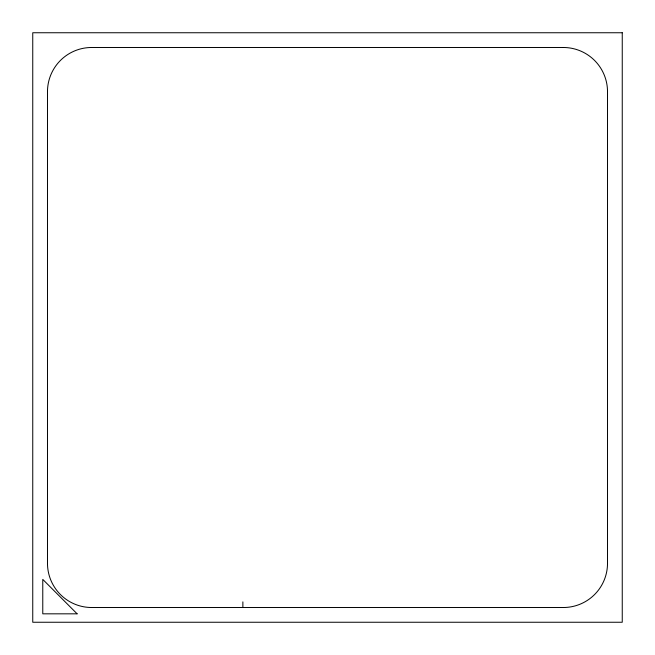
<?xml version="1.0" encoding="UTF-8"?>
<svg xmlns="http://www.w3.org/2000/svg" width="655" height="655" viewBox="0 0 655 655"><rect width="100%" height="100%" fill="white"/><g stroke="black" fill="none" stroke-linecap="round" stroke-linejoin="round"><path stroke-width="0.98" d="M242.874 601.871L242.874 607.512M622.25 32.75L32.75 32.75L32.75 622.25L622.25 622.25L622.25 32.75M563.3 47.487L91.7 47.487A44.212 44.212 0 0 0 47.487 91.7L47.487 563.3A44.212 44.212 0 0 0 91.7 607.512L563.3 607.512A44.212 44.212 0 0 0 607.512 563.3L607.512 91.7A44.212 44.212 0 0 0 563.3 47.487M77.118 613.825L42.772 613.825L42.772 579.397L77.118 613.825"/></g></svg>
